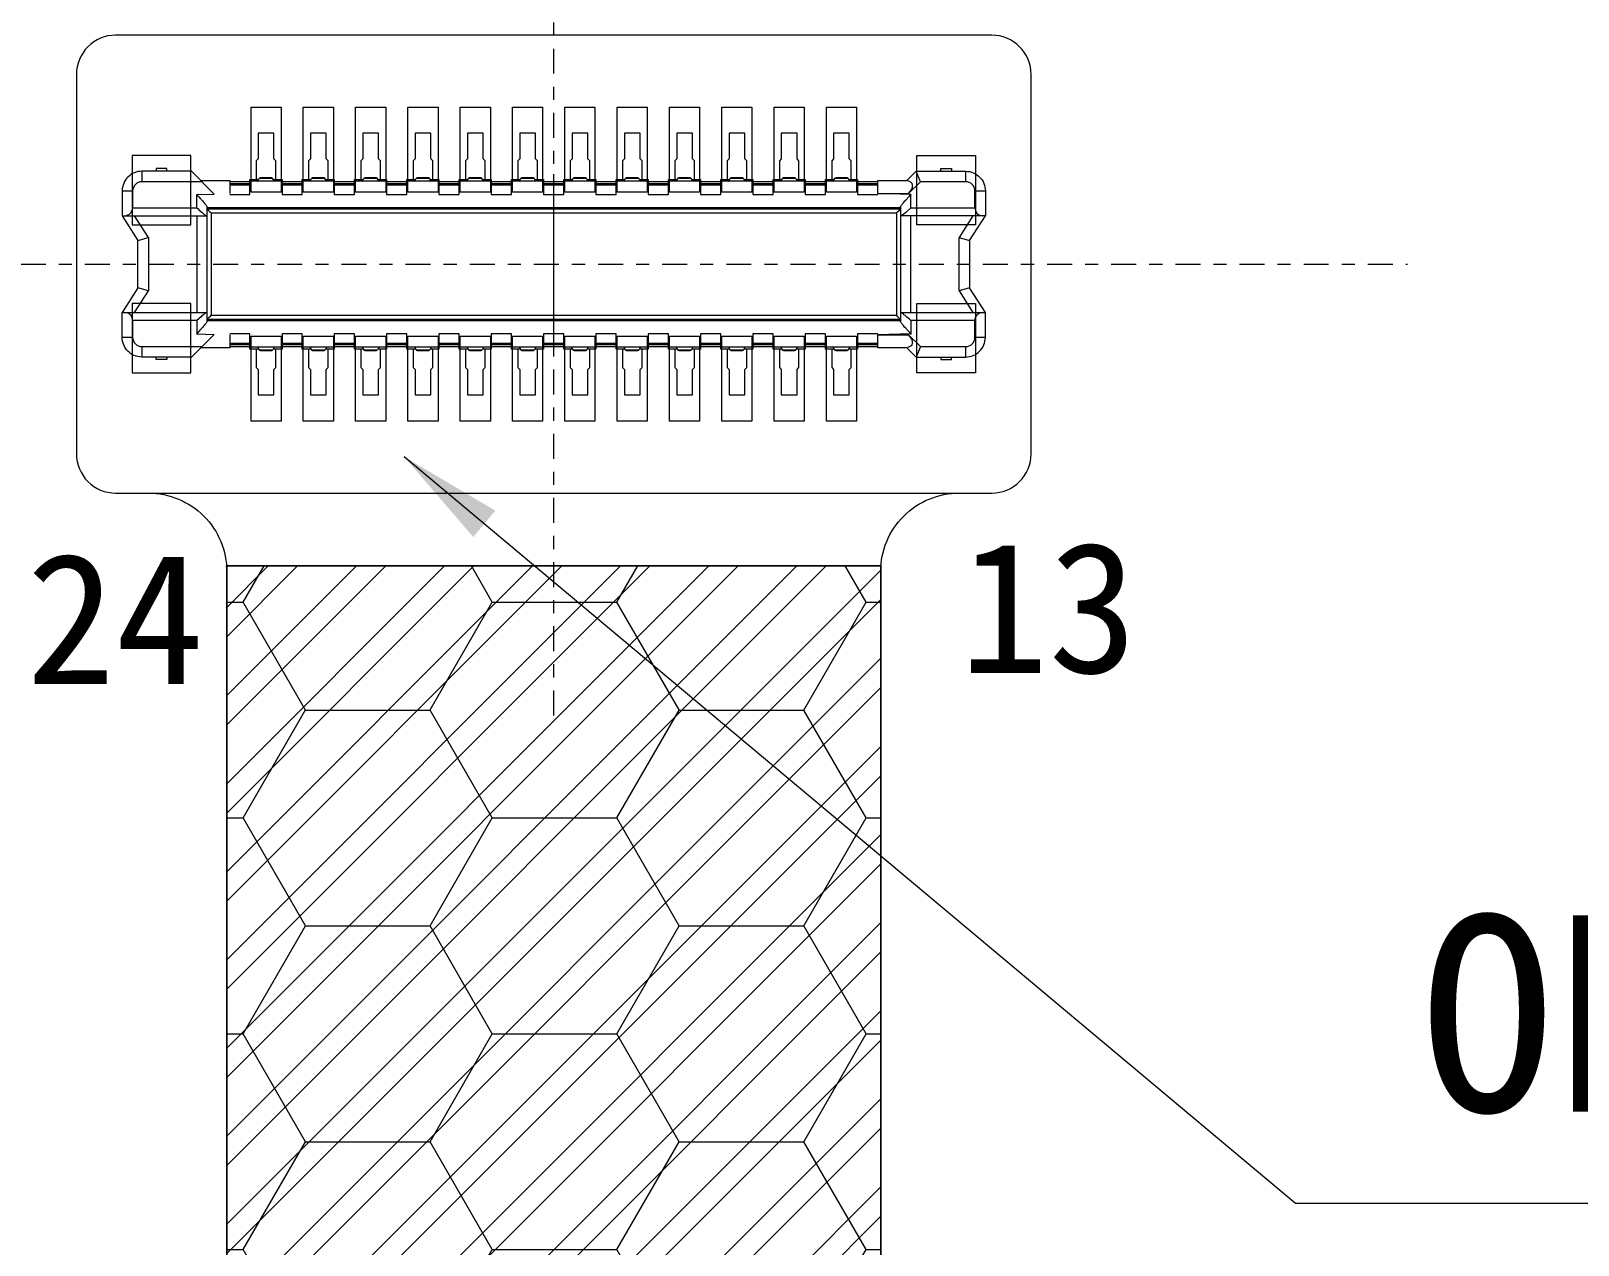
# Model space of a CAD drawing. Header units: millimetres. Extents: x 2674 to 3449, y -296 to 185.
# Drawn here: x 3254.02 to 3265.85, y -189.69 to -180.41 of the extents above; entities that cross this region are included whole.
import ezdxf

# ---------------------------------------------------------------- set-up
doc = ezdxf.new("R2010")
doc.units = ezdxf.units.MM
doc.linetypes.add('CENTER2', pattern=[28.575, 19.05, -3.175, 3.175, -3.175])
doc.layers.get('0').update_dxf_attribs({"lineweight": 5})
for name, color, linetype, lineweight in [('DIM', 3, 'Continuous', 5), ('EMI', 5, 'Continuous', 5), ('FPC', 50, 'Continuous', 5), ('MFPC', 2, 'Continuous', 5)]:
    doc.layers.add(name, color=color, linetype=linetype, lineweight=lineweight)
doc.styles.add('RD', font='ROMAND.shx', dxfattribs={"width": 0.8})
doc.styles.get("Standard").update_dxf_attribs({"font": 'txt', "bigfont": 'gbcbig.shx'})
doc.styles.add('宋体', font='SimSun.ttf')
doc.styles.add('汉字', font='SimSun.ttf')
doc.dimstyles.new('DIM', dxfattribs={"dimtxt": 0.8, "dimasz": 0.8, "dimexe": 0, "dimexo": 0.5, "dimgap": 0.11, "dimtad": 0, "dimzin": 1, "dimdsep": 46, "dimtxsty": 'RD', "dimcen": 0, "dimclrd": 256, "dimclre": 256, "dimclrt": 256, "dimadec": 0, "dimazin": 0, "dimtm": 1e-09, "dimtfac": 1, "dimtofl": 0, "dimtmove": 0, "dimatfit": 3, "dimfxl": 1, "dimlwe": -1, "dimarcsym": 0})

# ---------------------------------------------------------------- blocks, each defined once
blk = doc.blocks.new('R178MQK-041-MFPC-V01-A')
at = {"lineweight": 5}
h = blk.add_hatch(dxfattribs=at)
h.set_pattern_fill('ANSI32', color=251, scale=0.05)
edge = h.paths.add_edge_path()
edge.add_line((2662.654, -198.899), (2662.654, -189.399))
edge.add_line((2662.654, -189.399), (2667.654, -189.399))
edge.add_line((2667.654, -189.399), (2667.654, -195.899))
edge.add_arc((2670.654, -195.899), 3, 180, 270)
edge.add_line((2670.654, -198.899), (2672.504, -198.899))
edge.add_arc((2672.504, -195.899), 3, 270, 360)
edge.add_line((2675.504, -195.899), (2675.504, -184.541))
edge.add_arc((2674.904, -184.541), 0.6, 0, 4.13)
edge.add_line((2675.502, -184.498), (2680.505, -184.498))
edge.add_arc((2681.104, -184.541), 0.6, 175.87, 180)
edge.add_line((2680.504, -184.541), (2680.504, -198.899))
edge.add_arc((2675.504, -198.899), 5, -90, 0, ccw=False)
edge.add_line((2675.504, -203.899), (2667.654, -203.899))
edge.add_arc((2667.654, -198.899), 5, 180, 270, ccw=False)
at = {"layer": 'EMI', "lineweight": 5}
h = blk.add_hatch(dxfattribs=at)
h.set_pattern_fill('HONEY', color=5, scale=0.3)
edge = h.paths.add_edge_path()
edge.add_line((2681.945, -179.376), (2681.945, -177.577))
edge.add_line((2681.945, -177.577), (2662.373, -177.577))
edge.add_line((2662.373, -177.577), (2662.373, -189.704))
edge.add_arc((2661.654, -190.399), 1, 0, 44.0061, ccw=False)
edge.add_line((2662.654, -190.399), (2662.654, -198.899))
edge.add_arc((2667.654, -198.899), 5, 180, 270)
edge.add_line((2667.654, -203.899), (2675.504, -203.899))
edge.add_arc((2675.504, -198.899), 5, 270, 360)
edge.add_line((2680.504, -198.899), (2680.504, -184.541))
edge.add_arc((2681.104, -184.541), 0.6, 175.87, 180, ccw=False)
edge.add_line((2680.505, -184.498), (2675.502, -184.498))
edge.add_arc((2674.904, -184.541), 0.6, 0, 4.13, ccw=False)
edge.add_line((2675.504, -184.541), (2675.504, -195.899))
edge.add_arc((2672.504, -195.899), 3, -90, 0, ccw=False)
edge.add_line((2672.504, -198.899), (2670.654, -198.899))
edge.add_arc((2670.654, -195.899), 3, 180, 270, ccw=False)
edge.add_line((2667.654, -195.899), (2667.654, -190.399))
edge.add_arc((2668.654, -190.399), 1, 90, 180, ccw=False)
edge.add_line((2668.654, -189.399), (2672.354, -189.399))
edge.add_arc((2672.354, -188.399), 1, 270, 360)
edge.add_line((2673.354, -188.399), (2673.354, -180.376))
edge.add_arc((2674.354, -180.376), 1, 90, 180, ccw=False)
edge.add_line((2674.354, -179.376), (2681.945, -179.376))
at = {"color": 2, "linetype": 'Continuous', "lineweight": 5}
for points in [[(2675.919, -180.991), (2675.919, -181.641), (2675.689, -181.641), (2675.689, -180.991)], [(2676.319, -180.991), (2676.319, -181.641), (2676.089, -181.641), (2676.089, -180.991)], [(2676.719, -180.991), (2676.719, -181.641), (2676.489, -181.641), (2676.489, -180.991)], [(2677.119, -180.991), (2677.119, -181.641), (2676.889, -181.641), (2676.889, -180.991)], [(2677.519, -180.991), (2677.519, -181.641), (2677.289, -181.641), (2677.289, -180.991)], [(2677.919, -180.991), (2677.919, -181.641), (2677.689, -181.641), (2677.689, -180.991)], [(2678.319, -180.991), (2678.319, -181.641), (2678.089, -181.641), (2678.089, -180.991)], [(2678.719, -180.991), (2678.719, -181.641), (2678.489, -181.641), (2678.489, -180.991)], [(2679.119, -180.991), (2679.119, -181.641), (2678.889, -181.641), (2678.889, -180.991)], [(2679.519, -180.991), (2679.519, -181.641), (2679.289, -181.641), (2679.289, -180.991)], [(2679.919, -180.991), (2679.919, -181.641), (2679.689, -181.641), (2679.689, -180.991)], [(2680.319, -180.991), (2680.319, -181.641), (2680.089, -181.641), (2680.089, -180.991)], [(2675.689, -183.391), (2675.689, -182.741), (2675.919, -182.741), (2675.919, -183.391)], [(2676.089, -183.391), (2676.089, -182.741), (2676.319, -182.741), (2676.319, -183.391)], [(2676.489, -183.391), (2676.489, -182.741), (2676.719, -182.741), (2676.719, -183.391)], [(2676.889, -183.391), (2676.889, -182.741), (2677.119, -182.741), (2677.119, -183.391)], [(2677.289, -183.391), (2677.289, -182.741), (2677.519, -182.741), (2677.519, -183.391)], [(2677.689, -183.391), (2677.689, -182.741), (2677.919, -182.741), (2677.919, -183.391)], [(2678.089, -183.391), (2678.089, -182.741), (2678.319, -182.741), (2678.319, -183.391)], [(2678.489, -183.391), (2678.489, -182.741), (2678.719, -182.741), (2678.719, -183.391)], [(2678.889, -183.391), (2678.889, -182.741), (2679.119, -182.741), (2679.119, -183.391)], [(2679.289, -183.391), (2679.289, -182.741), (2679.519, -182.741), (2679.519, -183.391)], [(2679.689, -183.391), (2679.689, -182.741), (2679.919, -182.741), (2679.919, -183.391)], [(2680.089, -183.391), (2680.089, -182.741), (2680.319, -182.741), (2680.319, -183.391)]]:
    blk.add_lwpolyline(points, close=True, dxfattribs=at)
at = {"color": 2, "lineweight": 5}
for points in [[(2675.229, -181.361), (2674.779, -181.361), (2674.779, -181.891), (2675.229, -181.891)], [(2680.779, -181.361), (2681.229, -181.361), (2681.229, -181.891), (2680.779, -181.891)], [(2675.229, -182.491), (2674.779, -182.491), (2674.779, -183.021), (2675.229, -183.021)], [(2680.779, -182.491), (2681.229, -182.491), (2681.229, -183.021), (2680.779, -183.021)]]:
    blk.add_lwpolyline(points, close=True, dxfattribs=at)
at = {"color": 251, "lineweight": 5}
blk.add_lwpolyline([(2662.654, -198.899), (2662.654, -189.399), (2667.654, -189.399), (2667.654, -195.899, 0.414214), (2670.654, -198.899), (2672.504, -198.899, 0.414214), (2675.504, -195.899), (2675.504, -184.541, 0.018022), (2675.502, -184.498), (2680.505, -184.498, 0.018022), (2680.504, -184.541), (2680.504, -198.899, -0.414214), (2675.504, -203.899), (2667.654, -203.899, -0.414214)], format="xyb", close=True, dxfattribs=at)
at = {"layer": 'EMI', "color": 5, "lineweight": 5}
blk.add_lwpolyline([(2681.945, -179.376), (2681.945, -177.577), (2662.373, -177.577), (2662.373, -189.704, -0.194408), (2662.654, -190.399), (2662.654, -198.899, 0.414214), (2667.654, -203.899), (2675.504, -203.899, 0.414214), (2680.504, -198.899), (2680.504, -184.541, -0.018022), (2680.505, -184.498), (2675.502, -184.498, -0.018022), (2675.504, -184.541), (2675.504, -195.899, -0.414214), (2672.504, -198.899), (2670.654, -198.899, -0.414214), (2667.654, -195.899), (2667.654, -190.399, -0.414214), (2668.654, -189.399), (2672.354, -189.399, 0.414214), (2673.354, -188.399), (2673.354, -180.376, -0.414214), (2674.354, -179.376)], format="xyb", close=True, dxfattribs=at)
at = {"layer": 'FPC', "color": 1, "linetype": 'CENTER2', "lineweight": 5, "ltscale": 0.01}
for points in [[(2678.004, -185.64), (2678.004, -178.743)], [(2671.476, -182.191), (2684.531, -182.191)]]:
    blk.add_lwpolyline(points, dxfattribs=at)
at = {"layer": 'FPC', "color": 4, "lineweight": 5}
blk.add_lwpolyline([(2681.354, -180.441), (2674.654, -180.441, 0.414214), (2674.354, -180.741), (2674.354, -183.641, 0.414214), (2674.654, -183.941), (2681.354, -183.941, 0.414214), (2681.654, -183.641), (2681.654, -180.741, 0.414214)], format="xyb", close=True, dxfattribs=at)
at = {"layer": 'FPC', "color": 7, "linetype": 'Continuous', "lineweight": 5}
for points in [[(2675.879, -181.543), (2675.879, -181.401), (2675.864, -181.386), (2675.864, -181.191), (2675.744, -181.191), (2675.744, -181.386), (2675.729, -181.401), (2675.729, -181.543)], [(2676.279, -181.543), (2676.279, -181.401), (2676.264, -181.386), (2676.264, -181.191), (2676.144, -181.191), (2676.144, -181.386), (2676.129, -181.401), (2676.129, -181.543)], [(2676.679, -181.543), (2676.679, -181.401), (2676.664, -181.386), (2676.664, -181.191), (2676.544, -181.191), (2676.544, -181.386), (2676.529, -181.401), (2676.529, -181.543)], [(2677.079, -181.543), (2677.079, -181.401), (2677.064, -181.386), (2677.064, -181.191), (2676.944, -181.191), (2676.944, -181.386), (2676.929, -181.401), (2676.929, -181.543)], [(2677.479, -181.543), (2677.479, -181.401), (2677.464, -181.386), (2677.464, -181.191), (2677.344, -181.191), (2677.344, -181.386), (2677.329, -181.401), (2677.329, -181.543)], [(2677.879, -181.543), (2677.879, -181.401), (2677.864, -181.386), (2677.864, -181.191), (2677.744, -181.191), (2677.744, -181.386), (2677.729, -181.401), (2677.729, -181.543)], [(2678.279, -181.543), (2678.279, -181.401), (2678.264, -181.386), (2678.264, -181.191), (2678.144, -181.191), (2678.144, -181.386), (2678.129, -181.401), (2678.129, -181.543)], [(2678.679, -181.543), (2678.679, -181.401), (2678.664, -181.386), (2678.664, -181.191), (2678.544, -181.191), (2678.544, -181.386), (2678.529, -181.401), (2678.529, -181.543)], [(2679.079, -181.543), (2679.079, -181.401), (2679.064, -181.386), (2679.064, -181.191), (2678.944, -181.191), (2678.944, -181.386), (2678.929, -181.401), (2678.929, -181.543)], [(2679.479, -181.543), (2679.479, -181.401), (2679.464, -181.386), (2679.464, -181.191), (2679.344, -181.191), (2679.344, -181.386), (2679.329, -181.401), (2679.329, -181.543)], [(2679.879, -181.543), (2679.879, -181.401), (2679.864, -181.386), (2679.864, -181.191), (2679.744, -181.191), (2679.744, -181.386), (2679.729, -181.401), (2679.729, -181.543)], [(2680.279, -181.543), (2680.279, -181.401), (2680.264, -181.386), (2680.264, -181.191), (2680.144, -181.191), (2680.144, -181.386), (2680.129, -181.401), (2680.129, -181.543)], [(2675.314, -181.561), (2674.854, -181.561)], [(2675.304, -181.551), (2675.526, -181.551), (2675.526, -181.651)], [(2675.526, -181.658), (2675.681, -181.658), (2675.681, -181.543), (2675.745, -181.543)], [(2675.681, -181.563), (2675.526, -181.563)], [(2675.526, -181.574), (2675.681, -181.574)], [(2675.526, -181.578), (2675.681, -181.578)], [(2675.681, -181.588), (2675.526, -181.588)], [(2675.926, -181.558), (2675.681, -181.558)], [(2675.739, -181.558), (2675.739, -181.559), (2675.752, -181.536)], [(2675.868, -181.558), (2675.868, -181.559), (2675.857, -181.538), (2675.839, -181.537), (2675.804, -181.537), (2675.787, -181.537), (2675.769, -181.537), (2675.752, -181.536)], [(2675.848, -181.532), (2675.76, -181.532)], [(2675.862, -181.543), (2675.926, -181.543), (2675.926, -181.658), (2676.081, -181.658), (2676.081, -181.543), (2676.145, -181.543)], [(2676.081, -181.563), (2675.926, -181.563)], [(2675.926, -181.574), (2676.081, -181.574)], [(2675.926, -181.578), (2676.081, -181.578)], [(2676.081, -181.588), (2675.926, -181.588)], [(2676.326, -181.558), (2676.081, -181.558)], [(2676.139, -181.558), (2676.139, -181.559), (2676.152, -181.536)], [(2676.268, -181.558), (2676.268, -181.559), (2676.257, -181.538), (2676.239, -181.537), (2676.204, -181.537), (2676.187, -181.537), (2676.169, -181.537), (2676.152, -181.536)], [(2676.248, -181.532), (2676.16, -181.532)], [(2676.262, -181.543), (2676.326, -181.543), (2676.326, -181.658), (2676.481, -181.658), (2676.481, -181.543), (2676.545, -181.543)], [(2676.481, -181.563), (2676.326, -181.563)], [(2676.326, -181.574), (2676.481, -181.574)], [(2676.326, -181.578), (2676.481, -181.578)], [(2676.481, -181.588), (2676.326, -181.588)], [(2676.726, -181.558), (2676.481, -181.558)], [(2676.539, -181.558), (2676.539, -181.559), (2676.552, -181.536)], [(2676.668, -181.558), (2676.668, -181.559), (2676.657, -181.538), (2676.639, -181.537), (2676.604, -181.537), (2676.587, -181.537), (2676.569, -181.537), (2676.552, -181.536)], [(2676.648, -181.532), (2676.56, -181.532)], [(2676.662, -181.543), (2676.726, -181.543), (2676.726, -181.658), (2676.881, -181.658), (2676.881, -181.543), (2676.945, -181.543)], [(2676.881, -181.563), (2676.726, -181.563)], [(2676.726, -181.574), (2676.881, -181.574)], [(2676.726, -181.578), (2676.881, -181.578)], [(2676.881, -181.588), (2676.726, -181.588)], [(2677.126, -181.558), (2676.881, -181.558)], [(2676.939, -181.558), (2676.939, -181.559), (2676.952, -181.536)], [(2677.068, -181.558), (2677.068, -181.559), (2677.057, -181.538), (2677.039, -181.537), (2677.004, -181.537), (2676.987, -181.537), (2676.969, -181.537), (2676.952, -181.536)], [(2677.048, -181.532), (2676.96, -181.532)], [(2677.062, -181.543), (2677.126, -181.543), (2677.126, -181.658), (2677.281, -181.658), (2677.281, -181.543), (2677.345, -181.543)], [(2677.281, -181.563), (2677.126, -181.563)], [(2677.126, -181.574), (2677.281, -181.574)], [(2677.126, -181.578), (2677.281, -181.578)], [(2677.281, -181.588), (2677.126, -181.588)], [(2677.526, -181.558), (2677.281, -181.558)], [(2677.339, -181.558), (2677.339, -181.559), (2677.352, -181.536)], [(2677.468, -181.558), (2677.468, -181.559), (2677.457, -181.538), (2677.439, -181.537), (2677.404, -181.537), (2677.387, -181.537), (2677.369, -181.537), (2677.352, -181.536)], [(2677.448, -181.532), (2677.36, -181.532)], [(2677.462, -181.543), (2677.526, -181.543), (2677.526, -181.658), (2677.681, -181.658), (2677.681, -181.543), (2677.745, -181.543)], [(2677.681, -181.563), (2677.526, -181.563)], [(2677.526, -181.574), (2677.681, -181.574)], [(2677.526, -181.578), (2677.681, -181.578)], [(2677.681, -181.588), (2677.526, -181.588)], [(2677.926, -181.558), (2677.681, -181.558)], [(2677.739, -181.558), (2677.739, -181.559), (2677.752, -181.536)], [(2677.868, -181.558), (2677.868, -181.559), (2677.857, -181.538), (2677.839, -181.537), (2677.804, -181.537), (2677.787, -181.537), (2677.769, -181.537), (2677.752, -181.536)], [(2677.848, -181.532), (2677.76, -181.532)], [(2677.862, -181.543), (2677.926, -181.543), (2677.926, -181.658), (2678.081, -181.658), (2678.081, -181.543), (2678.145, -181.543)], [(2678.081, -181.563), (2677.926, -181.563)], [(2677.926, -181.574), (2678.081, -181.574)], [(2677.926, -181.578), (2678.081, -181.578)], [(2678.081, -181.588), (2677.926, -181.588)], [(2678.326, -181.558), (2678.081, -181.558)], [(2678.139, -181.558), (2678.139, -181.559), (2678.152, -181.536)], [(2678.268, -181.558), (2678.268, -181.559), (2678.257, -181.538), (2678.239, -181.537), (2678.204, -181.537), (2678.187, -181.537), (2678.169, -181.537), (2678.152, -181.536)], [(2678.248, -181.532), (2678.16, -181.532)], [(2678.262, -181.543), (2678.326, -181.543), (2678.326, -181.658), (2678.481, -181.658), (2678.481, -181.543), (2678.545, -181.543)], [(2678.481, -181.563), (2678.326, -181.563)], [(2678.326, -181.574), (2678.481, -181.574)], [(2678.326, -181.578), (2678.481, -181.578)], [(2678.481, -181.588), (2678.326, -181.588)], [(2678.726, -181.558), (2678.481, -181.558)], [(2678.539, -181.558), (2678.539, -181.559), (2678.552, -181.536)], [(2678.668, -181.558), (2678.668, -181.559), (2678.657, -181.538), (2678.639, -181.537), (2678.604, -181.537), (2678.587, -181.537), (2678.569, -181.537), (2678.552, -181.536)], [(2678.648, -181.532), (2678.56, -181.532)], [(2678.662, -181.543), (2678.726, -181.543), (2678.726, -181.658), (2678.881, -181.658), (2678.881, -181.543), (2678.945, -181.543)], [(2678.881, -181.563), (2678.726, -181.563)], [(2678.726, -181.574), (2678.881, -181.574)], [(2678.726, -181.578), (2678.881, -181.578)], [(2678.881, -181.588), (2678.726, -181.588)], [(2679.126, -181.558), (2678.881, -181.558)], [(2678.939, -181.558), (2678.939, -181.559), (2678.952, -181.536)], [(2679.068, -181.558), (2679.068, -181.559), (2679.057, -181.538), (2679.039, -181.537), (2679.004, -181.537), (2678.987, -181.537), (2678.969, -181.537), (2678.952, -181.536)], [(2679.048, -181.532), (2678.96, -181.532)], [(2679.062, -181.543), (2679.126, -181.543), (2679.126, -181.658), (2679.281, -181.658), (2679.281, -181.543), (2679.345, -181.543)], [(2679.281, -181.563), (2679.126, -181.563)], [(2679.126, -181.574), (2679.281, -181.574)], [(2679.126, -181.578), (2679.281, -181.578)], [(2679.281, -181.588), (2679.126, -181.588)], [(2679.526, -181.558), (2679.281, -181.558)], [(2679.339, -181.558), (2679.339, -181.559), (2679.352, -181.536)], [(2679.468, -181.558), (2679.468, -181.559), (2679.457, -181.538), (2679.439, -181.537), (2679.404, -181.537), (2679.387, -181.537), (2679.369, -181.537), (2679.352, -181.536)], [(2679.448, -181.532), (2679.36, -181.532)], [(2679.462, -181.543), (2679.526, -181.543), (2679.526, -181.658), (2679.681, -181.658), (2679.681, -181.543), (2679.745, -181.543)], [(2679.681, -181.563), (2679.526, -181.563)], [(2679.526, -181.574), (2679.681, -181.574)], [(2679.526, -181.578), (2679.681, -181.578)], [(2679.681, -181.588), (2679.526, -181.588)], [(2679.926, -181.558), (2679.681, -181.558)], [(2679.739, -181.558), (2679.739, -181.559), (2679.752, -181.536)], [(2679.868, -181.558), (2679.868, -181.559), (2679.857, -181.538), (2679.839, -181.537), (2679.804, -181.537), (2679.787, -181.537), (2679.769, -181.537), (2679.752, -181.536)], [(2679.848, -181.532), (2679.76, -181.532)], [(2679.862, -181.543), (2679.926, -181.543), (2679.926, -181.658), (2680.081, -181.658), (2680.081, -181.543), (2680.145, -181.543)], [(2680.081, -181.563), (2679.926, -181.563)], [(2679.926, -181.574), (2680.081, -181.574)], [(2679.926, -181.578), (2680.081, -181.578)], [(2680.081, -181.588), (2679.926, -181.588)], [(2680.326, -181.558), (2680.081, -181.558)], [(2680.139, -181.558), (2680.139, -181.559), (2680.152, -181.536)], [(2680.268, -181.558), (2680.268, -181.559), (2680.257, -181.538), (2680.239, -181.537), (2680.204, -181.537), (2680.187, -181.537), (2680.169, -181.537), (2680.152, -181.536)], [(2680.248, -181.532), (2680.16, -181.532)], [(2680.262, -181.543), (2680.326, -181.543), (2680.326, -181.658), (2680.481, -181.658)], [(2680.481, -181.563), (2680.326, -181.563)], [(2680.326, -181.574), (2680.481, -181.574)], [(2680.326, -181.578), (2680.481, -181.578)], [(2680.481, -181.588), (2680.326, -181.588)], [(2680.481, -181.651), (2680.481, -181.551), (2680.704, -181.551)], [(2680.774, -181.481), (2680.702, -181.553)], [(2681.154, -181.561), (2680.807, -181.561)], [(2674.704, -181.631), (2674.784, -181.631)], [(2678.319, -181.641), (2678.089, -181.641)], [(2679.519, -181.641), (2679.289, -181.641)], [(2679.919, -181.641), (2679.689, -181.641)], [(2681.224, -181.631), (2681.304, -181.631)], [(2674.704, -181.821), (2674.824, -182.011)], [(2674.904, -181.988), (2674.798, -181.821)], [(2675.274, -181.821), (2675.274, -182.561)], [(2675.354, -182.626), (2675.354, -181.756)], [(2675.354, -181.758), (2680.654, -181.758)], [(2680.654, -181.77), (2675.354, -181.77)], [(2675.378, -181.794), (2675.384, -181.8), (2675.384, -182.582), (2680.624, -182.582), (2680.629, -182.587)], [(2675.384, -181.8), (2680.624, -181.8)], [(2680.628, -181.796), (2680.624, -181.8), (2680.624, -182.582)], [(2680.654, -181.756), (2680.654, -182.626)], [(2680.734, -182.561), (2680.734, -181.821)], [(2681.209, -181.821), (2681.104, -181.988)], [(2681.184, -182.011), (2681.184, -182.371)], [(2674.824, -182.371), (2674.704, -182.561)], [(2674.798, -182.561), (2674.904, -182.394)], [(2681.104, -182.394), (2681.209, -182.561)], [(2675.354, -182.612), (2680.654, -182.612)], [(2680.654, -182.624), (2675.354, -182.624)], [(2675.378, -182.588), (2675.384, -182.582)], [(2680.656, -182.561), (2681.304, -182.561)], [(2674.784, -182.751), (2674.704, -182.751)], [(2675.526, -182.731), (2675.526, -182.831), (2675.304, -182.831)], [(2675.745, -182.84), (2675.681, -182.84), (2675.681, -182.724), (2675.526, -182.724)], [(2676.145, -182.84), (2676.081, -182.84), (2676.081, -182.724), (2675.926, -182.724), (2675.926, -182.84), (2675.862, -182.84)], [(2676.545, -182.84), (2676.481, -182.84), (2676.481, -182.724), (2676.326, -182.724), (2676.326, -182.84), (2676.262, -182.84)], [(2676.945, -182.84), (2676.881, -182.84), (2676.881, -182.724), (2676.726, -182.724), (2676.726, -182.84), (2676.662, -182.84)], [(2677.345, -182.84), (2677.281, -182.84), (2677.281, -182.724), (2677.126, -182.724), (2677.126, -182.84), (2677.062, -182.84)], [(2677.745, -182.84), (2677.681, -182.84), (2677.681, -182.724), (2677.526, -182.724), (2677.526, -182.84), (2677.462, -182.84)], [(2678.145, -182.84), (2678.081, -182.84), (2678.081, -182.724), (2677.926, -182.724), (2677.926, -182.84), (2677.862, -182.84)], [(2678.545, -182.84), (2678.481, -182.84), (2678.481, -182.724), (2678.326, -182.724), (2678.326, -182.84), (2678.262, -182.84)], [(2678.945, -182.84), (2678.881, -182.84), (2678.881, -182.724), (2678.726, -182.724), (2678.726, -182.84), (2678.662, -182.84)], [(2679.345, -182.84), (2679.281, -182.84), (2679.281, -182.724), (2679.126, -182.724), (2679.126, -182.84), (2679.062, -182.84)], [(2679.745, -182.84), (2679.681, -182.84), (2679.681, -182.724), (2679.526, -182.724), (2679.526, -182.84), (2679.462, -182.84)], [(2680.145, -182.84), (2680.081, -182.84), (2680.081, -182.724), (2679.926, -182.724), (2679.926, -182.84), (2679.862, -182.84)], [(2680.481, -182.724), (2680.326, -182.724), (2680.326, -182.84), (2680.262, -182.84)], [(2680.704, -182.831), (2680.481, -182.831), (2680.481, -182.731)], [(2681.304, -182.751), (2681.224, -182.751)], [(2674.854, -182.821), (2675.314, -182.821)], [(2675.526, -182.794), (2675.681, -182.794)], [(2675.681, -182.805), (2675.526, -182.805)], [(2675.681, -182.809), (2675.526, -182.809)], [(2675.526, -182.82), (2675.681, -182.82)], [(2675.681, -182.824), (2675.926, -182.824)], [(2675.729, -182.84), (2675.729, -182.982), (2675.744, -182.997), (2675.744, -183.191), (2675.864, -183.191), (2675.864, -182.997), (2675.879, -182.982), (2675.879, -182.84)], [(2675.739, -182.824), (2675.739, -182.823), (2675.751, -182.845), (2675.768, -182.845), (2675.803, -182.846), (2675.821, -182.846), (2675.838, -182.846), (2675.856, -182.846)], [(2675.76, -182.851), (2675.848, -182.851)], [(2675.868, -182.824), (2675.868, -182.823), (2675.856, -182.847)], [(2675.926, -182.794), (2676.081, -182.794)], [(2676.081, -182.805), (2675.926, -182.805)], [(2676.081, -182.809), (2675.926, -182.809)], [(2675.926, -182.82), (2676.081, -182.82)], [(2676.081, -182.824), (2676.326, -182.824)], [(2676.129, -182.84), (2676.129, -182.982), (2676.144, -182.997), (2676.144, -183.191), (2676.264, -183.191), (2676.264, -182.997), (2676.279, -182.982), (2676.279, -182.84)], [(2676.139, -182.824), (2676.139, -182.823), (2676.151, -182.845), (2676.168, -182.845), (2676.203, -182.846), (2676.221, -182.846), (2676.238, -182.846), (2676.256, -182.846)], [(2676.16, -182.851), (2676.248, -182.851)], [(2676.268, -182.824), (2676.268, -182.823), (2676.256, -182.847)], [(2676.326, -182.794), (2676.481, -182.794)], [(2676.481, -182.805), (2676.326, -182.805)], [(2676.481, -182.809), (2676.326, -182.809)], [(2676.326, -182.82), (2676.481, -182.82)], [(2676.481, -182.824), (2676.726, -182.824)], [(2676.529, -182.84), (2676.529, -182.982), (2676.544, -182.997), (2676.544, -183.191), (2676.664, -183.191), (2676.664, -182.997), (2676.679, -182.982), (2676.679, -182.84)], [(2676.539, -182.824), (2676.539, -182.823), (2676.551, -182.845), (2676.568, -182.845), (2676.603, -182.846), (2676.621, -182.846), (2676.638, -182.846), (2676.656, -182.846)], [(2676.56, -182.851), (2676.648, -182.851)], [(2676.668, -182.824), (2676.668, -182.823), (2676.656, -182.847)], [(2676.726, -182.794), (2676.881, -182.794)], [(2676.881, -182.805), (2676.726, -182.805)], [(2676.881, -182.809), (2676.726, -182.809)], [(2676.726, -182.82), (2676.881, -182.82)], [(2676.881, -182.824), (2677.126, -182.824)], [(2676.929, -182.84), (2676.929, -182.982), (2676.944, -182.997), (2676.944, -183.191), (2677.064, -183.191), (2677.064, -182.997), (2677.079, -182.982), (2677.079, -182.84)], [(2676.939, -182.824), (2676.939, -182.823), (2676.951, -182.845), (2676.968, -182.845), (2677.003, -182.846), (2677.021, -182.846), (2677.038, -182.846), (2677.056, -182.846)], [(2676.96, -182.851), (2677.048, -182.851)], [(2677.068, -182.824), (2677.068, -182.823), (2677.056, -182.847)], [(2677.126, -182.794), (2677.281, -182.794)], [(2677.281, -182.805), (2677.126, -182.805)], [(2677.281, -182.809), (2677.126, -182.809)], [(2677.126, -182.82), (2677.281, -182.82)], [(2677.281, -182.824), (2677.526, -182.824)], [(2677.329, -182.84), (2677.329, -182.982), (2677.344, -182.997), (2677.344, -183.191), (2677.464, -183.191), (2677.464, -182.997), (2677.479, -182.982), (2677.479, -182.84)], [(2677.339, -182.824), (2677.339, -182.823), (2677.351, -182.845), (2677.368, -182.845), (2677.403, -182.846), (2677.421, -182.846), (2677.438, -182.846), (2677.456, -182.846)], [(2677.36, -182.851), (2677.448, -182.851)], [(2677.468, -182.824), (2677.468, -182.823), (2677.456, -182.847)], [(2677.526, -182.794), (2677.681, -182.794)], [(2677.681, -182.805), (2677.526, -182.805)], [(2677.681, -182.809), (2677.526, -182.809)], [(2677.526, -182.82), (2677.681, -182.82)], [(2677.681, -182.824), (2677.926, -182.824)], [(2677.729, -182.84), (2677.729, -182.982), (2677.744, -182.997), (2677.744, -183.191), (2677.864, -183.191), (2677.864, -182.997), (2677.879, -182.982), (2677.879, -182.84)], [(2677.739, -182.824), (2677.739, -182.823), (2677.751, -182.845), (2677.768, -182.845), (2677.803, -182.846), (2677.821, -182.846), (2677.838, -182.846), (2677.856, -182.846)], [(2677.76, -182.851), (2677.848, -182.851)], [(2677.868, -182.824), (2677.868, -182.823), (2677.856, -182.847)], [(2677.926, -182.794), (2678.081, -182.794)], [(2678.081, -182.805), (2677.926, -182.805)], [(2678.081, -182.809), (2677.926, -182.809)], [(2677.926, -182.82), (2678.081, -182.82)], [(2678.081, -182.824), (2678.326, -182.824)], [(2678.129, -182.84), (2678.129, -182.982), (2678.144, -182.997), (2678.144, -183.191), (2678.264, -183.191), (2678.264, -182.997), (2678.279, -182.982), (2678.279, -182.84)], [(2678.139, -182.824), (2678.139, -182.823), (2678.151, -182.845), (2678.168, -182.845), (2678.203, -182.846), (2678.221, -182.846), (2678.238, -182.846), (2678.256, -182.846)], [(2678.16, -182.851), (2678.248, -182.851)], [(2678.268, -182.824), (2678.268, -182.823), (2678.256, -182.847)], [(2678.326, -182.794), (2678.481, -182.794)], [(2678.481, -182.805), (2678.326, -182.805)], [(2678.481, -182.809), (2678.326, -182.809)], [(2678.326, -182.82), (2678.481, -182.82)], [(2678.481, -182.824), (2678.726, -182.824)], [(2678.529, -182.84), (2678.529, -182.982), (2678.544, -182.997), (2678.544, -183.191), (2678.664, -183.191), (2678.664, -182.997), (2678.679, -182.982), (2678.679, -182.84)], [(2678.539, -182.824), (2678.539, -182.823), (2678.551, -182.845), (2678.568, -182.845), (2678.603, -182.846), (2678.621, -182.846), (2678.638, -182.846), (2678.656, -182.846)], [(2678.56, -182.851), (2678.648, -182.851)], [(2678.668, -182.824), (2678.668, -182.823), (2678.656, -182.847)], [(2678.726, -182.794), (2678.881, -182.794)], [(2678.881, -182.805), (2678.726, -182.805)], [(2678.881, -182.809), (2678.726, -182.809)], [(2678.726, -182.82), (2678.881, -182.82)], [(2678.881, -182.824), (2679.126, -182.824)], [(2678.929, -182.84), (2678.929, -182.982), (2678.944, -182.997), (2678.944, -183.191), (2679.064, -183.191), (2679.064, -182.997), (2679.079, -182.982), (2679.079, -182.84)], [(2678.939, -182.824), (2678.939, -182.823), (2678.951, -182.845), (2678.968, -182.845), (2679.003, -182.846), (2679.021, -182.846), (2679.038, -182.846), (2679.056, -182.846)], [(2678.96, -182.851), (2679.048, -182.851)], [(2679.068, -182.824), (2679.068, -182.823), (2679.056, -182.847)], [(2679.126, -182.794), (2679.281, -182.794)], [(2679.281, -182.805), (2679.126, -182.805)], [(2679.281, -182.809), (2679.126, -182.809)], [(2679.126, -182.82), (2679.281, -182.82)], [(2679.281, -182.824), (2679.526, -182.824)], [(2679.329, -182.84), (2679.329, -182.982), (2679.344, -182.997), (2679.344, -183.191), (2679.464, -183.191), (2679.464, -182.997), (2679.479, -182.982), (2679.479, -182.84)], [(2679.339, -182.824), (2679.339, -182.823), (2679.351, -182.845), (2679.368, -182.845), (2679.403, -182.846), (2679.421, -182.846), (2679.438, -182.846), (2679.456, -182.846)], [(2679.36, -182.851), (2679.448, -182.851)], [(2679.468, -182.824), (2679.468, -182.823), (2679.456, -182.847)], [(2679.526, -182.794), (2679.681, -182.794)], [(2679.681, -182.805), (2679.526, -182.805)], [(2679.681, -182.809), (2679.526, -182.809)], [(2679.526, -182.82), (2679.681, -182.82)], [(2679.681, -182.824), (2679.926, -182.824)], [(2679.729, -182.84), (2679.729, -182.982), (2679.744, -182.997), (2679.744, -183.191), (2679.864, -183.191), (2679.864, -182.997), (2679.879, -182.982), (2679.879, -182.84)], [(2679.739, -182.824), (2679.739, -182.823), (2679.751, -182.845), (2679.768, -182.845), (2679.803, -182.846), (2679.821, -182.846), (2679.838, -182.846), (2679.856, -182.846)], [(2679.76, -182.851), (2679.848, -182.851)], [(2679.868, -182.824), (2679.868, -182.823), (2679.856, -182.847)], [(2679.926, -182.794), (2680.081, -182.794)], [(2680.081, -182.805), (2679.926, -182.805)], [(2680.081, -182.809), (2679.926, -182.809)], [(2679.926, -182.82), (2680.081, -182.82)], [(2680.081, -182.824), (2680.326, -182.824)], [(2680.129, -182.84), (2680.129, -182.982), (2680.144, -182.997), (2680.144, -183.191), (2680.264, -183.191), (2680.264, -182.997), (2680.279, -182.982), (2680.279, -182.84)], [(2680.139, -182.824), (2680.139, -182.823), (2680.151, -182.845), (2680.168, -182.845), (2680.203, -182.846), (2680.221, -182.846), (2680.238, -182.846), (2680.256, -182.846)], [(2680.16, -182.851), (2680.248, -182.851)], [(2680.268, -182.824), (2680.268, -182.823), (2680.256, -182.847)], [(2680.326, -182.794), (2680.481, -182.794)], [(2680.481, -182.805), (2680.326, -182.805)], [(2680.481, -182.809), (2680.326, -182.809)], [(2680.326, -182.82), (2680.481, -182.82)], [(2680.702, -182.829), (2680.774, -182.901)], [(2680.807, -182.821), (2681.154, -182.821)]]:
    blk.add_lwpolyline(points, dxfattribs=at)
at = {"layer": 'FPC', "lineweight": 5}
for points in [[(2675.044, -181.481), (2675.044, -181.461), (2674.964, -181.461), (2674.964, -181.481)], [(2680.964, -181.481), (2680.964, -181.461), (2681.044, -181.461), (2681.044, -181.481)], [(2675.044, -182.901), (2675.044, -182.921), (2674.964, -182.921), (2674.964, -182.901)], [(2680.964, -182.901), (2680.964, -182.921), (2681.044, -182.921), (2681.044, -182.901)]]:
    blk.add_lwpolyline(points, dxfattribs=at)
at = {"layer": 'FPC', "color": 7, "linetype": 'Continuous', "lineweight": 5}
for points in [[(2674.854, -181.481, 0.414214), (2674.704, -181.631), (2674.704, -181.821), (2675.351, -181.821)], [(2680.701, -181.79), (2680.734, -181.761), (2680.734, -181.658), (2680.481, -181.651), (2680.717, -181.651), (2680.807, -181.561), (2680.774, -181.481), (2681.154, -181.481, -0.414214), (2681.304, -181.631), (2681.304, -181.821), (2680.654, -181.821)], [(2680.734, -181.761), (2681.224, -181.761), (2681.224, -181.631, 0.414214), (2681.154, -181.561), (2681.154, -181.481)], [(2681.154, -182.901, 0.414214), (2681.304, -182.751), (2681.304, -182.561), (2681.184, -182.371), (2681.104, -182.394), (2681.104, -181.988), (2681.184, -182.011), (2681.304, -181.821)], [(2675.307, -182.593), (2675.274, -182.621), (2675.274, -182.724), (2675.407, -182.728), (2675.234, -182.901), (2674.854, -182.901, -0.414214), (2674.704, -182.751), (2674.704, -182.561), (2675.354, -182.561)], [(2675.274, -182.621), (2674.784, -182.621), (2674.784, -182.751, 0.414214), (2674.854, -182.821), (2674.854, -182.901)]]:
    blk.add_lwpolyline(points, format="xyb", dxfattribs=at)
for points in [[(2675.407, -181.655), (2675.234, -181.481), (2674.854, -181.481), (2674.854, -181.561, 0.414214), (2674.784, -181.631), (2674.784, -181.761), (2675.274, -181.761), (2675.274, -181.658)], [(2680.481, -182.731), (2680.717, -182.731), (2680.807, -182.821), (2680.774, -182.901), (2681.154, -182.901), (2681.154, -182.821, 0.414214), (2681.224, -182.751), (2681.224, -182.621), (2680.734, -182.621), (2680.734, -182.724)]]:
    blk.add_lwpolyline(points, format="xyb", close=True, dxfattribs=at)
at = {"layer": 'FPC', "color": 1, "linetype": 'CENTER2', "lineweight": 5}
blk.add_lwpolyline([(2678.004, -182.881), (2678.004, -181.502)], dxfattribs=at)
at = {"layer": 'FPC', "linetype": 'Continuous', "lineweight": 5}
for points in [[(2675.919, -181.641), (2675.689, -181.641)], [(2676.319, -181.641), (2676.089, -181.641)], [(2676.719, -181.641), (2676.489, -181.641)], [(2677.119, -181.641), (2676.889, -181.641)], [(2677.519, -181.641), (2677.289, -181.641)], [(2677.919, -181.641), (2677.689, -181.641)], [(2678.719, -181.641), (2678.489, -181.641)], [(2679.119, -181.641), (2678.889, -181.641)], [(2680.319, -181.641), (2680.089, -181.641)], [(2675.689, -182.741), (2675.919, -182.741)], [(2676.089, -182.741), (2676.319, -182.741)], [(2676.489, -182.741), (2676.719, -182.741)], [(2676.889, -182.741), (2677.119, -182.741)], [(2677.289, -182.741), (2677.519, -182.741)], [(2677.689, -182.741), (2677.919, -182.741)], [(2678.089, -182.741), (2678.319, -182.741)], [(2678.489, -182.741), (2678.719, -182.741)], [(2678.889, -182.741), (2679.119, -182.741)], [(2679.289, -182.741), (2679.519, -182.741)], [(2679.689, -182.741), (2679.919, -182.741)], [(2680.089, -182.741), (2680.319, -182.741)]]:
    blk.add_lwpolyline(points, dxfattribs=at)
at = {"layer": 'FPC', "color": 7, "linetype": 'Continuous', "lineweight": 5}
blk.add_lwpolyline([(2674.824, -182.371), (2674.824, -182.011), (2674.904, -181.988), (2674.904, -182.394)], close=True, dxfattribs=at)
for centre, major_axis, ratio, start_param, end_param in [((2680.575, -181.651), (0.171, 0.071), 0.414214, -0.785398, 0.58404), ((2674.724, -181.761), (0, 0.06), 1, -3.141593, -1.864664), ((2674.724, -181.761), (0.06, 0), 1, -0.293868, 0), ((2681.284, -182.621), (0.06, 0), 1, 2.847725, 3.141593), ((2681.284, -182.621), (0, 0.06), 1, 0, 1.276928), ((2680.575, -182.731), (0.171, -0.071), 0.414214, -0.58404, 0.785398)]:
    blk.add_ellipse(centre, major_axis=major_axis, ratio=ratio, start_param=start_param, end_param=end_param, dxfattribs=at)
for points, knots in [([(2675.76, -181.532), (2675.757, -181.532), (2675.754, -181.533), (2675.752, -181.536), (2675.752, -181.536)], [0, 0, 0, 0, 0.726651, 1, 1, 1, 1]), ([(2675.857, -181.538), (2675.856, -181.537), (2675.854, -181.534), (2675.851, -181.532), (2675.848, -181.532)], [0, 0, 0, 0, 0.281988, 1, 1, 1, 1]), ([(2676.16, -181.532), (2676.157, -181.532), (2676.154, -181.533), (2676.152, -181.536), (2676.152, -181.536)], [0, 0, 0, 0, 0.726651, 1, 1, 1, 1]), ([(2676.257, -181.538), (2676.256, -181.537), (2676.254, -181.534), (2676.251, -181.532), (2676.248, -181.532)], [0, 0, 0, 0, 0.281988, 1, 1, 1, 1]), ([(2676.56, -181.532), (2676.557, -181.532), (2676.554, -181.533), (2676.552, -181.536), (2676.552, -181.536)], [0, 0, 0, 0, 0.726651, 1, 1, 1, 1]), ([(2676.657, -181.538), (2676.656, -181.537), (2676.654, -181.534), (2676.651, -181.532), (2676.648, -181.532)], [0, 0, 0, 0, 0.281988, 1, 1, 1, 1]), ([(2676.96, -181.532), (2676.957, -181.532), (2676.954, -181.533), (2676.952, -181.536), (2676.952, -181.536)], [0, 0, 0, 0, 0.726651, 1, 1, 1, 1]), ([(2677.057, -181.538), (2677.056, -181.537), (2677.054, -181.534), (2677.051, -181.532), (2677.048, -181.532)], [0, 0, 0, 0, 0.281988, 1, 1, 1, 1]), ([(2677.36, -181.532), (2677.357, -181.532), (2677.354, -181.533), (2677.352, -181.536), (2677.352, -181.536)], [0, 0, 0, 0, 0.726651, 1, 1, 1, 1]), ([(2677.457, -181.538), (2677.456, -181.537), (2677.454, -181.534), (2677.451, -181.532), (2677.448, -181.532)], [0, 0, 0, 0, 0.281988, 1, 1, 1, 1]), ([(2677.76, -181.532), (2677.757, -181.532), (2677.754, -181.533), (2677.752, -181.536), (2677.752, -181.536)], [0, 0, 0, 0, 0.726651, 1, 1, 1, 1]), ([(2677.857, -181.538), (2677.856, -181.537), (2677.854, -181.534), (2677.851, -181.532), (2677.848, -181.532)], [0, 0, 0, 0, 0.281988, 1, 1, 1, 1]), ([(2678.16, -181.532), (2678.157, -181.532), (2678.154, -181.533), (2678.152, -181.536), (2678.152, -181.536)], [0, 0, 0, 0, 0.726651, 1, 1, 1, 1]), ([(2678.257, -181.538), (2678.256, -181.537), (2678.254, -181.534), (2678.251, -181.532), (2678.248, -181.532)], [0, 0, 0, 0, 0.281988, 1, 1, 1, 1]), ([(2678.56, -181.532), (2678.557, -181.532), (2678.554, -181.533), (2678.552, -181.536), (2678.552, -181.536)], [0, 0, 0, 0, 0.726651, 1, 1, 1, 1]), ([(2678.657, -181.538), (2678.656, -181.537), (2678.654, -181.534), (2678.651, -181.532), (2678.648, -181.532)], [0, 0, 0, 0, 0.281988, 1, 1, 1, 1]), ([(2678.96, -181.532), (2678.957, -181.532), (2678.954, -181.533), (2678.952, -181.536), (2678.952, -181.536)], [0, 0, 0, 0, 0.726651, 1, 1, 1, 1]), ([(2679.057, -181.538), (2679.056, -181.537), (2679.054, -181.534), (2679.051, -181.532), (2679.048, -181.532)], [0, 0, 0, 0, 0.281988, 1, 1, 1, 1]), ([(2679.36, -181.532), (2679.357, -181.532), (2679.354, -181.533), (2679.352, -181.536), (2679.352, -181.536)], [0, 0, 0, 0, 0.726651, 1, 1, 1, 1]), ([(2679.457, -181.538), (2679.456, -181.537), (2679.454, -181.534), (2679.451, -181.532), (2679.448, -181.532)], [0, 0, 0, 0, 0.281988, 1, 1, 1, 1]), ([(2679.76, -181.532), (2679.757, -181.532), (2679.754, -181.533), (2679.752, -181.536), (2679.752, -181.536)], [0, 0, 0, 0, 0.726651, 1, 1, 1, 1]), ([(2679.857, -181.538), (2679.856, -181.537), (2679.854, -181.534), (2679.851, -181.532), (2679.848, -181.532)], [0, 0, 0, 0, 0.281988, 1, 1, 1, 1]), ([(2680.16, -181.532), (2680.157, -181.532), (2680.154, -181.533), (2680.152, -181.536), (2680.152, -181.536)], [0, 0, 0, 0, 0.726651, 1, 1, 1, 1]), ([(2680.257, -181.538), (2680.256, -181.537), (2680.254, -181.534), (2680.251, -181.532), (2680.248, -181.532)], [0, 0, 0, 0, 0.281988, 1, 1, 1, 1]), ([(2675.271, -181.655), (2675.28, -181.665), (2675.294, -181.681), (2675.312, -181.701), (2675.324, -181.715), (2675.335, -181.728), (2675.345, -181.74), (2675.35, -181.749), (2675.354, -181.755), (2675.354, -181.757)], [0, 0, 0, 0, 0.31538, 0.468662, 0.614979, 0.7487, 0.863569, 0.950953, 1, 1, 1, 1]), ([(2680.654, -181.757), (2680.654, -181.755), (2680.657, -181.749), (2680.663, -181.74), (2680.672, -181.728), (2680.683, -181.715), (2680.696, -181.701), (2680.714, -181.681), (2680.728, -181.665), (2680.737, -181.655)], [0, 0, 0, 0, 0.049046, 0.136429, 0.251297, 0.38502, 0.531337, 0.684619, 1, 1, 1, 1]), ([(2675.274, -181.761), (2675.287, -181.772), (2675.305, -181.789), (2675.329, -181.808), (2675.339, -181.816), (2675.344, -181.819)], [0, 0, 0, 0, 0.55923, 0.806826, 1, 1, 1, 1]), ([(2675.344, -181.819), (2675.345, -181.819), (2675.347, -181.82), (2675.35, -181.821), (2675.351, -181.821)], [0, 0, 0, 0, 0.319809, 1, 1, 1, 1]), ([(2675.354, -181.77), (2675.355, -181.771), (2675.362, -181.779), (2675.37, -181.787), (2675.378, -181.794)], [0, 0, 0, 0, 0.103827, 1, 1, 1, 1]), ([(2680.654, -181.77), (2680.653, -181.771), (2680.644, -181.78), (2680.636, -181.789), (2680.628, -181.796)], [0, 0, 0, 0, 0.106413, 1, 1, 1, 1]), ([(2680.656, -181.821), (2680.659, -181.821), (2680.665, -181.818), (2680.675, -181.811), (2680.687, -181.801), (2680.696, -181.794), (2680.701, -181.79)], [0, 0, 0, 0, 0.141578, 0.377094, 0.670418, 1, 1, 1, 1]), ([(2681.224, -181.761), (2681.224, -181.778), (2681.238, -181.811), (2681.27, -181.821), (2681.284, -181.821)], [0, 0, 0, 0, 0.552762, 1, 1, 1, 1]), ([(2674.784, -182.621), (2674.784, -182.604), (2674.769, -182.572), (2674.737, -182.561), (2674.724, -182.561)], [0, 0, 0, 0, 0.552762, 1, 1, 1, 1]), ([(2675.354, -182.626), (2675.354, -182.628), (2675.35, -182.634), (2675.345, -182.643), (2675.335, -182.654), (2675.324, -182.667), (2675.312, -182.682), (2675.294, -182.702), (2675.28, -182.717), (2675.271, -182.728)], [0, 0, 0, 0, 0.049046, 0.136429, 0.251297, 0.38502, 0.531337, 0.684619, 1, 1, 1, 1]), ([(2675.351, -182.561), (2675.349, -182.561), (2675.342, -182.565), (2675.333, -182.572), (2675.32, -182.582), (2675.312, -182.589), (2675.307, -182.593)], [0, 0, 0, 0, 0.141578, 0.377094, 0.670418, 1, 1, 1, 1]), ([(2675.354, -182.612), (2675.355, -182.611), (2675.363, -182.603), (2675.371, -182.595), (2675.378, -182.588)], [0, 0, 0, 0, 0.104912, 1, 1, 1, 1]), ([(2680.654, -182.612), (2680.653, -182.611), (2680.645, -182.603), (2680.636, -182.595), (2680.629, -182.587)], [0, 0, 0, 0, 0.105367, 1, 1, 1, 1]), ([(2680.737, -182.728), (2680.728, -182.717), (2680.714, -182.702), (2680.696, -182.682), (2680.683, -182.667), (2680.672, -182.654), (2680.663, -182.643), (2680.657, -182.634), (2680.654, -182.628), (2680.654, -182.626)], [0, 0, 0, 0, 0.31538, 0.468662, 0.614979, 0.7487, 0.863569, 0.950953, 1, 1, 1, 1]), ([(2680.663, -182.564), (2680.662, -182.564), (2680.66, -182.562), (2680.658, -182.561), (2680.656, -182.561)], [0, 0, 0, 0, 0.319809, 1, 1, 1, 1]), ([(2680.734, -182.621), (2680.721, -182.61), (2680.702, -182.594), (2680.679, -182.575), (2680.668, -182.567), (2680.663, -182.564)], [0, 0, 0, 0, 0.55923, 0.806826, 1, 1, 1, 1]), ([(2675.751, -182.845), (2675.751, -182.846), (2675.753, -182.849), (2675.757, -182.85), (2675.76, -182.851)], [0, 0, 0, 0, 0.281988, 1, 1, 1, 1]), ([(2675.848, -182.851), (2675.85, -182.85), (2675.853, -182.849), (2675.855, -182.847), (2675.856, -182.846)], [0, 0, 0, 0, 0.726651, 1, 1, 1, 1]), ([(2676.151, -182.845), (2676.151, -182.846), (2676.153, -182.849), (2676.157, -182.85), (2676.16, -182.851)], [0, 0, 0, 0, 0.281988, 1, 1, 1, 1]), ([(2676.248, -182.851), (2676.25, -182.85), (2676.253, -182.849), (2676.255, -182.847), (2676.256, -182.846)], [0, 0, 0, 0, 0.726651, 1, 1, 1, 1]), ([(2676.551, -182.845), (2676.551, -182.846), (2676.553, -182.849), (2676.557, -182.85), (2676.56, -182.851)], [0, 0, 0, 0, 0.281988, 1, 1, 1, 1]), ([(2676.648, -182.851), (2676.65, -182.85), (2676.653, -182.849), (2676.655, -182.847), (2676.656, -182.846)], [0, 0, 0, 0, 0.726651, 1, 1, 1, 1]), ([(2676.951, -182.845), (2676.951, -182.846), (2676.953, -182.849), (2676.957, -182.85), (2676.96, -182.851)], [0, 0, 0, 0, 0.281988, 1, 1, 1, 1]), ([(2677.048, -182.851), (2677.05, -182.85), (2677.053, -182.849), (2677.055, -182.847), (2677.056, -182.846)], [0, 0, 0, 0, 0.726651, 1, 1, 1, 1]), ([(2677.351, -182.845), (2677.351, -182.846), (2677.353, -182.849), (2677.357, -182.85), (2677.36, -182.851)], [0, 0, 0, 0, 0.281988, 1, 1, 1, 1]), ([(2677.448, -182.851), (2677.45, -182.85), (2677.453, -182.849), (2677.455, -182.847), (2677.456, -182.846)], [0, 0, 0, 0, 0.726651, 1, 1, 1, 1]), ([(2677.751, -182.845), (2677.751, -182.846), (2677.753, -182.849), (2677.757, -182.85), (2677.76, -182.851)], [0, 0, 0, 0, 0.281988, 1, 1, 1, 1]), ([(2677.848, -182.851), (2677.85, -182.85), (2677.853, -182.849), (2677.855, -182.847), (2677.856, -182.846)], [0, 0, 0, 0, 0.726651, 1, 1, 1, 1]), ([(2678.151, -182.845), (2678.151, -182.846), (2678.153, -182.849), (2678.157, -182.85), (2678.16, -182.851)], [0, 0, 0, 0, 0.281988, 1, 1, 1, 1]), ([(2678.248, -182.851), (2678.25, -182.85), (2678.253, -182.849), (2678.255, -182.847), (2678.256, -182.846)], [0, 0, 0, 0, 0.726651, 1, 1, 1, 1]), ([(2678.551, -182.845), (2678.551, -182.846), (2678.553, -182.849), (2678.557, -182.85), (2678.56, -182.851)], [0, 0, 0, 0, 0.281988, 1, 1, 1, 1]), ([(2678.648, -182.851), (2678.65, -182.85), (2678.653, -182.849), (2678.655, -182.847), (2678.656, -182.846)], [0, 0, 0, 0, 0.726651, 1, 1, 1, 1]), ([(2678.951, -182.845), (2678.951, -182.846), (2678.953, -182.849), (2678.957, -182.85), (2678.96, -182.851)], [0, 0, 0, 0, 0.281988, 1, 1, 1, 1]), ([(2679.048, -182.851), (2679.05, -182.85), (2679.053, -182.849), (2679.055, -182.847), (2679.056, -182.846)], [0, 0, 0, 0, 0.726651, 1, 1, 1, 1]), ([(2679.351, -182.845), (2679.351, -182.846), (2679.353, -182.849), (2679.357, -182.85), (2679.36, -182.851)], [0, 0, 0, 0, 0.281988, 1, 1, 1, 1]), ([(2679.448, -182.851), (2679.45, -182.85), (2679.453, -182.849), (2679.455, -182.847), (2679.456, -182.846)], [0, 0, 0, 0, 0.726651, 1, 1, 1, 1]), ([(2679.751, -182.845), (2679.751, -182.846), (2679.753, -182.849), (2679.757, -182.85), (2679.76, -182.851)], [0, 0, 0, 0, 0.281988, 1, 1, 1, 1]), ([(2679.848, -182.851), (2679.85, -182.85), (2679.853, -182.849), (2679.855, -182.847), (2679.856, -182.846)], [0, 0, 0, 0, 0.726651, 1, 1, 1, 1]), ([(2680.151, -182.845), (2680.151, -182.846), (2680.153, -182.849), (2680.157, -182.85), (2680.16, -182.851)], [0, 0, 0, 0, 0.281988, 1, 1, 1, 1]), ([(2680.248, -182.851), (2680.25, -182.85), (2680.253, -182.849), (2680.255, -182.847), (2680.256, -182.846)], [0, 0, 0, 0, 0.726651, 1, 1, 1, 1])]:
    blk.add_open_spline(points, degree=3, knots=knots, dxfattribs=at)
at = {"layer": 'MFPC', "color": 1, "lineweight": 5}
blk.add_lwpolyline([(2667.654, -203.899), (2675.504, -203.899, 0.414214), (2680.504, -198.899), (2680.504, -184.541, -0.414214), (2681.104, -183.941), (2681.354, -183.941, 0.414214), (2681.654, -183.641), (2681.654, -180.741, 0.414214), (2681.354, -180.441), (2674.654, -180.441, 0.414214), (2674.354, -180.741), (2674.354, -183.641, 0.414214), (2674.654, -183.941), (2674.904, -183.941, -0.414214), (2675.504, -184.541), (2675.504, -195.899, -0.414214), (2672.504, -198.899)], format="xyb", dxfattribs=at)
for points in [[(2674.354, -180.791), (2674.354, -183.591)], [(2681.654, -183.591), (2681.654, -180.791)]]:
    blk.add_lwpolyline(points, dxfattribs=at)
at = {"color": 1, "char_height": 1, "width": 3.11958, "attachment_point": 1}
for s, insert in [('{\\fSimSun|b0|i0|c134|p2;24}', (2673.971, -184.401)), ('{\\fSimSun|b0|i0|c134|p2;13}', (2681.106, -184.315))]:
    blk.add_mtext(s, dxfattribs=dict(at, insert=insert))
at = {"layer": 'FPC', "lineweight": 5, "insert": (2675.32, -181.554), "char_height": 0.005, "width": 62.50487, "attachment_point": 1, "style": '汉字'}
blk.add_mtext('REX CON: OK-14M024-04', dxfattribs=at)

msp = doc.modelspace()

# ---------------------------------------------------------------- block references
at = {"layer": 'DIM', "lineweight": 5}
msp.add_blockref('R178MQK-041-MFPC-V01-A', (580.017, 0), dxfattribs=at)

# ---------------------------------------------------------------- texts
at = {"layer": 'DIM', "color": 3, "insert": (3277.9154, -184.6681), "char_height": 1.5, "width": 17.34726, "attachment_point": 3, "style": '宋体'}
msp.add_mtext('亚奇公座OK-14GM024-04', dxfattribs=at)

# ---------------------------------------------------------------- leaders
at = {"layer": 'DIM', "lineweight": 5}
msp.add_leader([(3256.8763, -183.6625), (3263.6937, -189.3695), (3277.8782, -189.3695)], dimstyle='DIM', override={"dimgap": 0.11, "dimtad": 0, "dimfxl": 1.25, "dimlwd": 5, "dimlwe": 5, "dimarcsym": 1}, dxfattribs=at)

doc.saveas('drawing.dxf')
